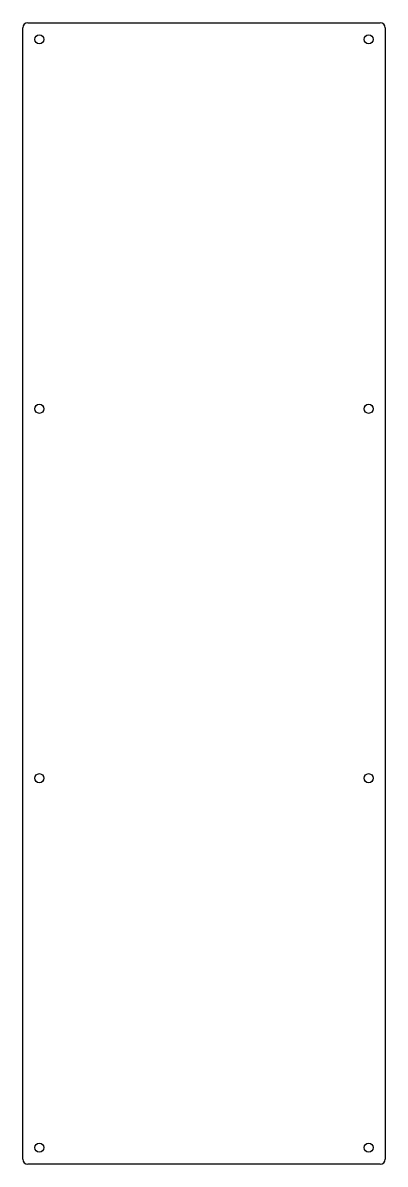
# Model space of a CAD drawing. Header units: millimetres. Extents: x -74 to 74, y -234 to 234.
import ezdxf

# ---------------------------------------------------------------- set-up
doc = ezdxf.new("R2010")
doc.units = ezdxf.units.MM
doc.layers.add('Sketch034', color=7, linetype='CONTINUOUS')

msp = doc.modelspace()

# ---------------------------------------------------------------- linework, layer by layer
at = {"layer": 'Sketch034'}
for p, q in [((-74.5, -232.5), (-74.5, 232.5)), ((-72.5, 234.5), (72.5, 234.5)), ((74.5, 232.5), (74.5, -232.5)), ((72.5, -234.5), (-72.5, -234.5))]:
    msp.add_line(p, q, dxfattribs=at)
for centre in [(-67.7, 227.7), (67.7, 227.7), (-67.7, 75.9), (67.7, 75.9), (-67.7, -75.9), (67.7, -75.9), (-67.7, -227.7), (67.7, -227.7)]:
    msp.add_circle(centre, 1.87, dxfattribs=at)
for centre, start, end in [((-72.5, 232.5), 90, 180), ((72.5, 232.5), 0, 90), ((-72.5, -232.5), 180, -90), ((72.5, -232.5), -90, 0)]:
    msp.add_arc(centre, 2, start, end, dxfattribs=at)

doc.saveas('drawing.dxf')
